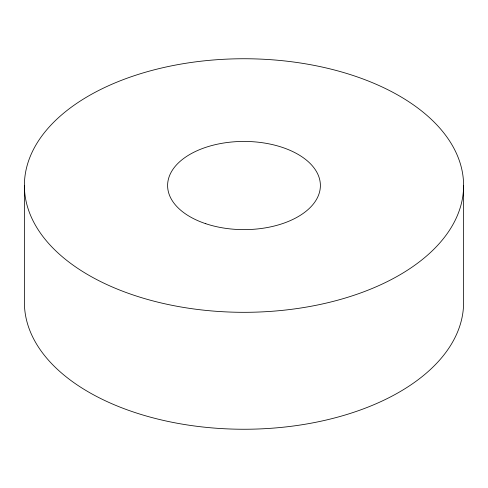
<?xml version="1.0" encoding="UTF-8"?>
<svg xmlns="http://www.w3.org/2000/svg" width="488" height="488" viewBox="0 0 488 488"><rect width="100%" height="100%" fill="white"/><g stroke="black" fill="none" stroke-linecap="round" stroke-linejoin="round"><path stroke-width="0.73" d="M463.6 185.531A219.6 126.782 0 0 1 134.2 295.332A219.6 126.782 0 0 1 134.2 75.731A219.6 126.782 0 0 1 463.6 185.531L463.6 302.469A219.6 126.782 0 0 1 244 429.251A219.6 126.782 0 0 1 24.4 302.469L24.4 185.531M205.808 223.724A76.384 44.097 0 0 0 320.384 185.531A76.384 44.097 0 0 0 205.808 147.339A76.384 44.097 0 0 0 205.808 223.724"/></g></svg>
